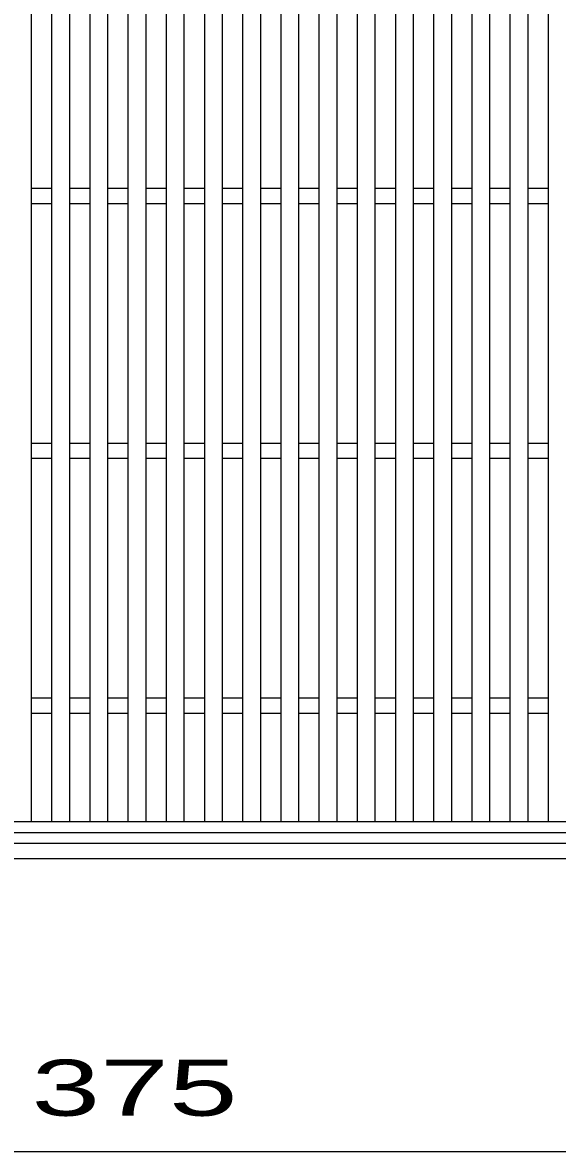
# Model space of a CAD drawing. Units: millimetres, scale not verified. Extents: x -1820 to 1731, y -1282 to 1054.
# Drawn here: x -1154 to -944, y -326 to 117 of the extents above; entities that cross this region are included whole.
import ezdxf
from ezdxf.enums import TextEntityAlignment as Align

# ---------------------------------------------------------------- set-up
doc = ezdxf.new("R2010")
doc.units = ezdxf.units.MM
doc.header["$LTSCALE"] = 10
for name, color, linetype, lineweight in [('16', 3, 'Continuous', 25), ('19', 6, 'Continuous', 25), ('22', 2, 'Continuous', 25)]:
    doc.layers.add(name, color=color, linetype=linetype, lineweight=lineweight)
doc.styles.add('ベクトル', font='')
doc.styles.get('ベクトル').set_extended_font_data('ベクトル')

msp = doc.modelspace()

# ---------------------------------------------------------------- linework, layer by layer
at = {"layer": '16'}
for p, q in [((-1150.5, -196.5), (-1150.5, 494.5)), ((-1142.5, -196.5), (-1142.5, 494.5)), ((-1135.5, -196.5), (-1135.5, 494.5)), ((-1127.5, -196.5), (-1127.5, 494.5)), ((-1120.5, -196.5), (-1120.5, 494.5)), ((-1112.5, -196.5), (-1112.5, 494.5)), ((-1105.5, -196.5), (-1105.5, 494.5)), ((-1097.5, -196.5), (-1097.5, 494.5)), ((-1090.5, -196.5), (-1090.5, 494.5)), ((-1082.5, -196.5), (-1082.5, 494.5)), ((-1075.5, -196.5), (-1075.5, 494.5)), ((-1067.5, -196.5), (-1067.5, 494.5)), ((-1060.5, -196.5), (-1060.5, 494.5)), ((-1052.5, -196.5), (-1052.5, 494.5)), ((-1045.5, -196.5), (-1045.5, 494.5)), ((-1037.5, -196.5), (-1037.5, 494.5)), ((-1030.5, -196.5), (-1030.5, 494.5)), ((-1022.5, -196.5), (-1022.5, 494.5)), ((-1015.5, -196.5), (-1015.5, 494.5)), ((-1007.5, -196.5), (-1007.5, 494.5)), ((-1000.5, -196.5), (-1000.5, 494.5)), ((-992.5, -196.5), (-992.5, 494.5)), ((-985.5, -196.5), (-985.5, 494.5)), ((-977.5, -196.5), (-977.5, 494.5)), ((-970.5, -196.5), (-970.5, 494.5)), ((-962.5, -196.5), (-962.5, 494.5)), ((-955.5, -196.5), (-955.5, 494.5)), ((-947.5, -196.5), (-947.5, 494.5)), ((-1150.5, 52), (-1142.5, 52)), ((-1135.5, 52), (-1127.5, 52)), ((-1120.5, 52), (-1112.5, 52)), ((-1105.5, 52), (-1097.5, 52)), ((-1090.5, 52), (-1082.5, 52)), ((-1075.5, 52), (-1067.5, 52)), ((-1060.5, 52), (-1052.5, 52)), ((-1045.5, 52), (-1037.5, 52)), ((-1030.5, 52), (-1022.5, 52)), ((-1015.5, 52), (-1007.5, 52)), ((-1000.5, 52), (-992.5, 52)), ((-985.5, 52), (-977.5, 52)), ((-970.5, 52), (-962.5, 52)), ((-955.5, 52), (-947.5, 52)), ((-1150.5, 46), (-1142.5, 46)), ((-1135.5, 46), (-1127.5, 46)), ((-1120.5, 46), (-1112.5, 46)), ((-1105.5, 46), (-1097.5, 46)), ((-1090.5, 46), (-1082.5, 46)), ((-1075.5, 46), (-1067.5, 46)), ((-1060.5, 46), (-1052.5, 46)), ((-1045.5, 46), (-1037.5, 46)), ((-1030.5, 46), (-1022.5, 46)), ((-1015.5, 46), (-1007.5, 46)), ((-1000.5, 46), (-992.5, 46)), ((-985.5, 46), (-977.5, 46)), ((-970.5, 46), (-962.5, 46)), ((-955.5, 46), (-947.5, 46)), ((-1150.5, -48), (-1142.5, -48)), ((-1135.5, -48), (-1127.5, -48)), ((-1120.5, -48), (-1112.5, -48)), ((-1105.5, -48), (-1097.5, -48)), ((-1090.5, -48), (-1082.5, -48)), ((-1075.5, -48), (-1067.5, -48)), ((-1060.5, -48), (-1052.5, -48)), ((-1045.5, -48), (-1037.5, -48)), ((-1030.5, -48), (-1022.5, -48)), ((-1015.5, -48), (-1007.5, -48)), ((-1000.5, -48), (-992.5, -48)), ((-985.5, -48), (-977.5, -48)), ((-970.5, -48), (-962.5, -48)), ((-955.5, -48), (-947.5, -48)), ((-1150.5, -54), (-1142.5, -54)), ((-1135.5, -54), (-1127.5, -54)), ((-1120.5, -54), (-1112.5, -54)), ((-1105.5, -54), (-1097.5, -54)), ((-1090.5, -54), (-1082.5, -54)), ((-1075.5, -54), (-1067.5, -54)), ((-1060.5, -54), (-1052.5, -54)), ((-1045.5, -54), (-1037.5, -54)), ((-1030.5, -54), (-1022.5, -54)), ((-1015.5, -54), (-1007.5, -54)), ((-1000.5, -54), (-992.5, -54)), ((-985.5, -54), (-977.5, -54)), ((-970.5, -54), (-962.5, -54)), ((-955.5, -54), (-947.5, -54)), ((-1150.5, -148), (-1142.5, -148)), ((-1135.5, -148), (-1127.5, -148)), ((-1120.5, -148), (-1112.5, -148)), ((-1105.5, -148), (-1097.5, -148)), ((-1090.5, -148), (-1082.5, -148)), ((-1075.5, -148), (-1067.5, -148)), ((-1060.5, -148), (-1052.5, -148)), ((-1045.5, -148), (-1037.5, -148)), ((-1030.5, -148), (-1022.5, -148)), ((-1015.5, -148), (-1007.5, -148)), ((-1000.5, -148), (-992.5, -148)), ((-985.5, -148), (-977.5, -148)), ((-970.5, -148), (-962.5, -148)), ((-955.5, -148), (-947.5, -148)), ((-1150.5, -154), (-1142.5, -154)), ((-1135.5, -154), (-1127.5, -154)), ((-1120.5, -154), (-1112.5, -154)), ((-1105.5, -154), (-1097.5, -154)), ((-1090.5, -154), (-1082.5, -154)), ((-1075.5, -154), (-1067.5, -154)), ((-1060.5, -154), (-1052.5, -154)), ((-1045.5, -154), (-1037.5, -154)), ((-1030.5, -154), (-1022.5, -154)), ((-1015.5, -154), (-1007.5, -154)), ((-1000.5, -154), (-992.5, -154)), ((-985.5, -154), (-977.5, -154)), ((-970.5, -154), (-962.5, -154)), ((-955.5, -154), (-947.5, -154)), ((-1352.5, -196.5), (-852.5, -196.5)), ((-1157.5, -196.5), (-1150.5, -196.5)), ((-1142.5, -196.5), (-1135.5, -196.5)), ((-1127.5, -196.5), (-1120.5, -196.5)), ((-1112.5, -196.5), (-1105.5, -196.5)), ((-1097.5, -196.5), (-1090.5, -196.5)), ((-1082.5, -196.5), (-1075.5, -196.5)), ((-1067.5, -196.5), (-1060.5, -196.5)), ((-1052.5, -196.5), (-1045.5, -196.5)), ((-1037.5, -196.5), (-1030.5, -196.5)), ((-1022.5, -196.5), (-1015.5, -196.5)), ((-1007.5, -196.5), (-1000.5, -196.5)), ((-992.5, -196.5), (-985.5, -196.5)), ((-977.5, -196.5), (-970.5, -196.5)), ((-962.5, -196.5), (-955.5, -196.5)), ((-947.5, -196.5), (-940.5, -196.5)), ((-852.5, -201), (-1352.5, -201))]:
    msp.add_line(p, q, dxfattribs=at)
at = {"layer": '19'}
for p, q in [((-1355, -205), (-345, -205)), ((-1355, -211), (-345, -211))]:
    msp.add_line(p, q, dxfattribs=at)
at = {"layer": '22', "color": 4}
msp.add_line((-1289, -326), (-914, -326), dxfattribs=at)

# ---------------------------------------------------------------- texts
at = {"layer": '22', "style": 'ベクトル', "width": 1.65}
msp.add_text(' 375 ', height=21.99, dxfattribs=at).set_placement((-1164, -301), align=Align.MIDDLE_LEFT)

doc.saveas('drawing.dxf')
